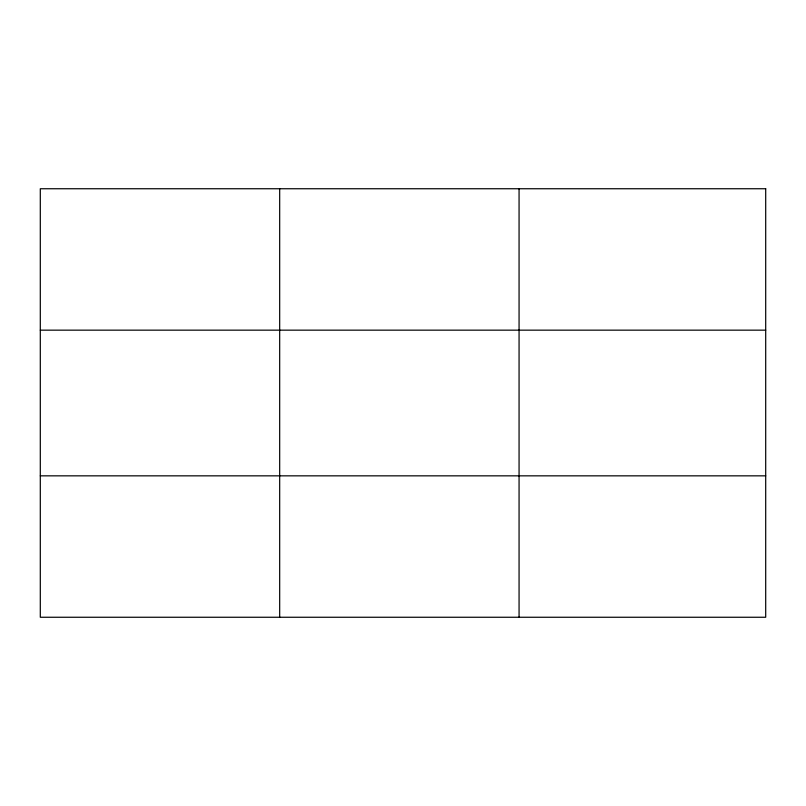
<?xml version="1.0" encoding="UTF-8"?>
<svg xmlns="http://www.w3.org/2000/svg" width="806" height="806" viewBox="0 0 806 806"><rect width="100%" height="100%" fill="white"/><g stroke="black" fill="none" stroke-linecap="round" stroke-linejoin="round"><path stroke-width="1.21" d="M279.682 188.745L279.682 617.255M519.064 188.745L519.064 617.255M40.3 330.158L765.7 330.158M40.3 475.842L765.7 475.842M765.7 188.745L765.7 617.255L40.3 617.255L40.3 188.745L765.7 188.745"/></g></svg>
